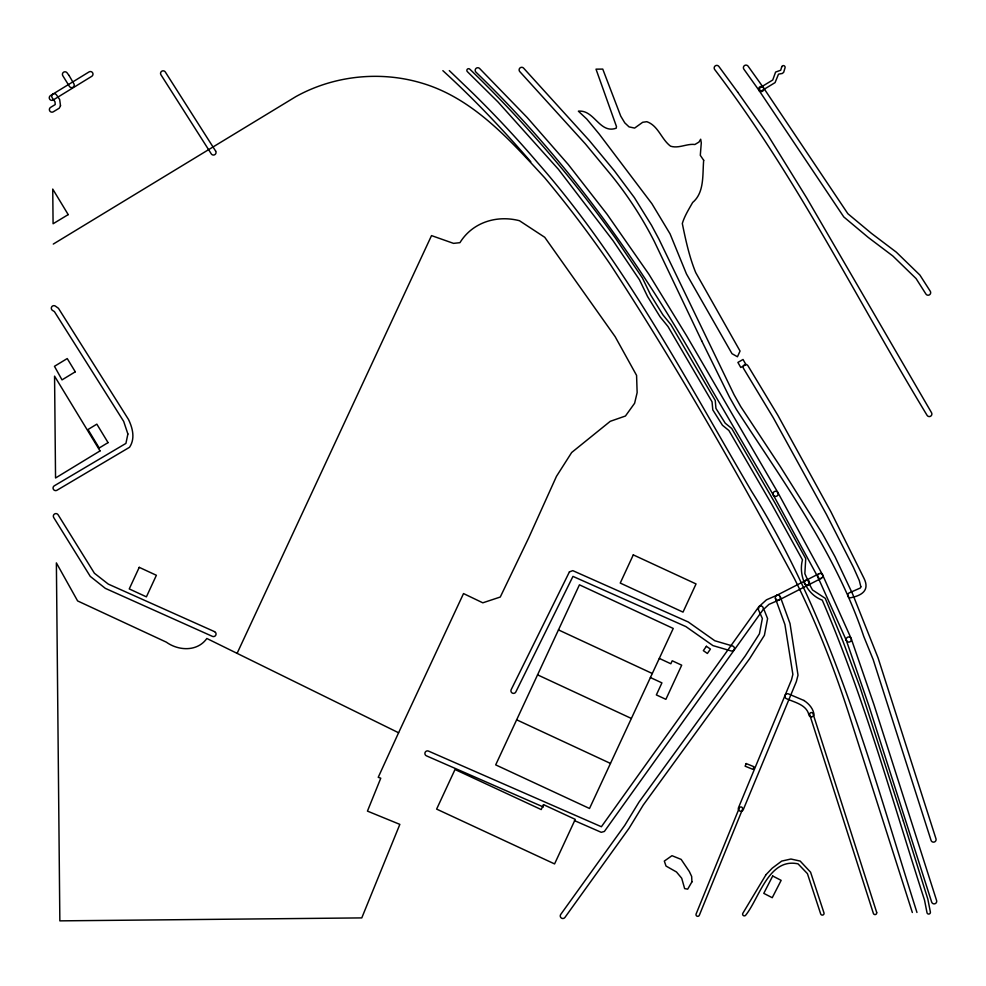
<?xml version="1.0" encoding="UTF-8"?>
<svg xmlns="http://www.w3.org/2000/svg" width="986" height="986" viewBox="0 0 986 986"><rect width="100%" height="100%" fill="white"/><g stroke="black" fill="none" stroke-linecap="round" stroke-linejoin="round"><path stroke-width="1.48" d="M398.59 732.758L378.23 777.313L380.769 778.2L367.445 811.108L399.848 824.382L361.776 917.904L59.85 920.862L56.375 562.895L77.611 600.93L166.338 642.157C178.602 650.97 197.373 651.832 206.85 638.484L398.59 732.758L463.519 593.572L482.807 602.816L500.272 597.035L528.558 538.159L556.474 476.337L571.67 452.5L610.248 421.318L625.444 416.018L634.614 403.262L637.141 392.613L636.574 375.383L615.165 336.707L544.74 237.293L519.462 220.716C496.808 214.825 472.491 222.281 459.932 242.679L453.535 243.369L431.523 235.605L237.219 653.102M650.403 677.555L673.241 628.452L579.435 584.821L495.687 764.877L589.517 808.483L650.403 677.555L661.926 682.867L656.356 694.92L665.883 699.333L681.696 665.18L672.218 660.78L670.837 663.763L659.301 658.414M53.281 244.072L295.96 96.554C334.118 75.417 380.695 70.598 422.415 83.292L422.6 83.342C473.354 98.6 510.033 140.16 544.74 177.825A1143.76 1143.76 0 0 1 610.445 264.618C676.753 366.176 736.887 471.801 794.371 578.56C816.494 622.856 834.513 669.075 849.599 716.206L912.333 912.494M776.635 595.408L819.095 573.655M779.088 599.969L821.363 578.314M776.832 595.31L766.467 599.821L758.949 606.649L758.357 609.607L762.351 618.444L759.417 633.825L745.28 655.863L638.99 802.099L624.767 825.368L560.738 914.416A2.588 2.588 0 0 0 561.33 918.028A2.588 2.588 0 0 0 564.941 917.436L629.031 828.314L643.242 805.057L749.594 658.734L764.409 635.292L767.589 618.604L763.83 609.163L768.932 604.393L778.891 600.055M543.434 807.029L426.445 755.843A2.588 2.588 0 0 1 425.114 752.429A2.588 2.588 0 0 1 428.516 751.098L601.386 826.736L758.616 607.006A2.588 2.588 0 0 1 762.24 606.439A2.588 2.588 0 0 1 762.807 610.063L604.381 831.457L601.238 832.32L574.456 820.598M558.47 629.894L652.288 673.5M537.567 674.843L631.373 718.461M516.652 719.805L610.47 763.423M442.862 70.659C474.106 99.081 503.131 129.856 530.788 161.766M449.296 70.598L473.416 93.781A1078.105 1078.105 0 0 1 537.764 162.838C624.434 261.536 685.467 378.747 751.566 491.311C832.665 620.145 871.377 768.895 916.955 912.457M763.324 87.52L748.091 66.185A2.588 2.588 0 0 0 744.479 65.581A2.588 2.588 0 0 0 743.875 69.193L759.121 90.527M763.398 87.618L847.874 213.728L871.525 233.423L896.336 252.182L919.901 275.069L930.266 291.24A2.588 2.588 0 0 1 929.478 294.814A2.588 2.588 0 0 1 925.903 294.013L916.08 278.57L892.848 256.003L868.259 237.441L843.794 216.945L759.047 90.441M773.394 495.12L709.698 386.155C646.545 271.52 570.5 163.195 475.967 72.163A2.588 2.588 0 0 1 475.93 68.502A2.588 2.588 0 0 1 479.59 68.465L527.19 117.531L568.219 164.452L607.08 214.282L648.788 274.096L686.502 335.61L777.868 492.532L822.521 574.776M773.357 495.071L817.936 577.192L846.407 640.555M701.712 340.86L729.504 397.185L736.382 409.387C783.574 482.154 835.82 553.306 863.736 636.389L873.189 659.622L931.043 840.343A2.588 2.588 0 0 0 934.284 842.032A2.588 2.588 0 0 0 935.973 838.778L878.082 657.921L852.742 594.275L834.982 556.646L822.546 533.882L780.382 466.674L740.757 406.614L734.102 394.794L658.993 239.265L651.512 225.276L634.38 197.619L614.29 170.714L589.295 140.53L523.504 68.022A2.588 2.588 0 0 0 519.844 68.096A2.588 2.588 0 0 0 519.918 71.756L585.339 143.857L610.272 173.967A376.332 376.332 0 0 1 654.396 241.644L701.712 340.86M822.583 574.887L851.14 638.484M780.296 596.801L790.008 623.522L798.007 675.151L796.343 681.609L743.284 809.666A2.588 2.588 0 0 1 739.907 811.071A2.588 2.588 0 0 1 738.502 807.694L791.499 679.81L792.867 674.387L784.93 624.582L775.44 598.564M851.226 638.682L873.879 704.386L936.589 900.501A2.588 2.588 0 0 1 934.913 903.755A2.588 2.588 0 0 1 931.659 902.079L868.962 705.988L846.321 640.37M903.349 821.005L859.965 687.045L843.166 641.824L825.245 598.317L812.513 589.948L810.307 585.881L804.847 573.655L805.735 558.655L775.082 503.143L731.711 428.466L725.228 423.191L715.947 408.401L715.244 400.439L670.887 324.653L662.9 314.83L650.587 294.863L642.391 277.953L615.819 238.624C572.595 178.232 524.121 121.623 470.704 70.018L469.743 69.143A1.725 1.725 0 0 0 467.315 69.242A1.725 1.725 0 0 0 467.413 71.682L497.93 101.891L558.446 169.345L613.033 240.658L639.458 279.777L647.605 296.601L660.028 316.728L667.978 326.514L712.052 401.832L712.792 409.868L722.467 425.274L728.888 430.488L772.063 504.832L802.468 559.875C798.241 575.614 806.684 594.398 822.262 600.141C864.155 697.287 891.973 799.609 924.511 900.07L927 912.666A1.725 1.725 0 0 0 929.022 914.034A1.725 1.725 0 0 0 930.377 912.001L927.826 899.121L903.349 821.018M703.684 160.299C702.377 174.485 704.67 192.406 692.653 202.475C688.857 209.205 684.543 215.996 682.312 223.502C685.664 240.054 689.35 257.038 695.734 272.617L740.055 351.065L737.442 356.759L732.006 353.691L686.478 273.997L670.061 233.855L651.906 203.708L599.192 134.022L586.781 119.059L578.388 111.196C594.287 109.421 599.574 134.108 616.176 128.217L616.484 126.59L596.012 69.156L602.754 69.094L620.749 116.151L624.791 122.868L629.056 126.886L634.614 128.081L642.699 122.276L646.816 121.697C658.365 125.69 661.261 139.236 670.591 146.199C678.824 148.763 686.761 143.475 694.883 144.498L698.951 142.07L700.689 139.223L701.28 142.896L700.307 155.332L703.684 160.299M860.852 586.781L860.334 588.001L849.291 592.857A2.588 2.588 0 0 0 847.972 596.259A2.588 2.588 0 0 0 851.386 597.59C863.058 595.125 869.479 589.542 864.081 578.511L831.013 511.993L777.818 415.242L747.955 365.757A2.588 2.588 0 0 0 744.393 364.882A2.588 2.588 0 0 0 743.518 368.431L773.307 417.781L826.465 514.458L853.371 567.221L859.274 580.458L860.852 586.781M127.884 434L125.925 443.404L54.329 485.79A2.588 2.588 0 0 0 53.417 489.339A2.588 2.588 0 0 0 56.966 490.252L129.548 447.274C135.328 438.585 132.703 428.183 128.5 419.481L58.457 308.31L55.265 306.03A2.588 2.588 0 0 0 51.703 306.868A2.588 2.588 0 0 0 52.541 310.43L54.39 311.576L123.681 421.404L127.884 434M781.725 66.826L780.702 70.24L775.6 72.064L772.753 79.989L760.329 87.557A1.725 1.725 0 0 0 759.75 89.923A1.725 1.725 0 0 0 762.116 90.502L775.07 82.614L778.509 74.16L782.366 73.445L783.71 72.237L785.029 67.812A1.725 1.725 0 0 0 783.87 65.668A1.725 1.725 0 0 0 781.725 66.826M746.192 763.558L745.12 766.184L752.885 769.351L753.97 766.738L746.192 763.558M739.29 808.027L696.128 913.948A1.725 1.725 0 0 0 697.077 916.204A1.725 1.725 0 0 0 699.333 915.255L742.495 809.333A1.725 1.725 0 0 0 741.546 807.078A1.725 1.725 0 0 0 739.29 808.027M139.236 567.344L129.252 588.925L146.409 596.85L156.38 575.282L139.236 567.344M543.496 804.638L541.215 809.568L455.014 769.511L436.625 809.099L554.576 863.921L575.257 819.378L543.496 804.638M633.283 554.884L620.243 583.059L683.015 612.121L696.042 583.934L633.283 554.884M569.427 571.868L511.192 689.633A2.588 2.588 0 0 0 512.363 693.109A2.588 2.588 0 0 0 515.838 691.938L572.965 576.391L685.911 626.603L712.952 645.608L731.119 650.945A2.588 2.588 0 0 0 734.323 649.195A2.588 2.588 0 0 0 732.573 645.978L714.825 640.764L688.253 621.981L572.792 570.647L569.427 571.868M772.691 876.012L763.78 893.365L772.248 897.704L781.146 880.35L772.691 876.012M60.503 105.761L59.271 108.164L53.318 111.788A2.588 2.588 0 0 1 49.756 110.925A2.588 2.588 0 0 1 50.631 107.363L55.216 104.565L55.019 101.878L52.172 97.75A2.588 2.588 0 0 1 52.825 94.151L89.097 71.892A2.588 2.588 0 0 1 92.635 72.816A2.588 2.588 0 0 1 91.698 76.353L53.207 99.993A2.588 2.588 0 0 1 49.645 99.13A2.588 2.588 0 0 1 50.508 95.58L52.924 94.089A2.588 2.588 0 0 1 56.424 94.816L59.678 99.524L60.503 105.761M691.913 881.878L687.686 889.162L684.641 888.596L681.708 878.243L676.495 871.994L666.018 866.041L664.317 861.086L671.971 855.688L681.153 859.398L689.325 871.513L691.667 876.468L691.913 881.878M766.023 874.656L742.852 913.258A1.725 1.725 0 0 0 743.444 915.624A1.725 1.725 0 0 0 745.81 915.033C759.405 898.024 768.76 857.512 798.056 863.859L807.423 873.633L820.685 913.923A1.725 1.725 0 0 0 822.866 915.02A1.725 1.725 0 0 0 823.963 912.839L810.578 872.191L800.164 861.061L790.92 859.028L781.713 861.086L772.26 868.148L766.023 874.656M706.383 646.286L703.338 650.649L707.381 653.471L710.425 649.096L706.383 646.286M75.281 371.808L62.019 379.881L54.464 366.311L67.233 358.559L75.281 371.808M108.053 442.615L99.204 448.001L87.988 429.526L96.838 424.153L108.053 442.615M100.017 450.922L55.549 477.988L54.563 376.147L100.017 450.922M68.207 214.615L53.084 223.76L52.739 189.078L68.207 214.615M745.897 364.524L740.769 367.482L737.898 362.417L743.037 359.496L745.897 364.524M804.009 700.504L788.48 693.91A2.588 2.588 0 0 0 785.09 695.278A2.588 2.588 0 0 0 786.458 698.667C794.691 702.463 806.696 704.633 808.927 715.084A2.588 2.588 0 0 0 812.193 716.748A2.588 2.588 0 0 0 813.857 713.482C812.71 707.96 808.582 703.536 804.009 700.504M214.517 631.632L108.275 584.094L94.422 573.26L58.125 514.815A2.588 2.588 0 0 0 54.563 513.977A2.588 2.588 0 0 0 53.725 517.551L90.256 576.379L105.342 588.371L212.409 636.364A2.588 2.588 0 0 0 215.823 635.058A2.588 2.588 0 0 0 214.517 631.632M69.045 75.478L67.085 72.841A2.588 2.588 0 0 0 63.474 72.286A2.588 2.588 0 0 0 62.919 75.91L69.402 86.349A2.588 2.588 0 0 0 72.939 87.286A2.588 2.588 0 0 0 73.876 83.748L69.045 75.478M737.774 92.253L718.856 66.444A2.588 2.588 0 0 0 715.232 65.889A2.588 2.588 0 0 0 714.677 69.501C796.799 177.394 856.957 299.695 927.05 415.291A2.588 2.588 0 0 0 930.587 416.228A2.588 2.588 0 0 0 931.523 412.69L806.708 197.952L767.391 134.392L737.799 92.29M215.626 151.068L165.328 72.015A2.588 2.588 0 0 0 161.753 71.226A2.588 2.588 0 0 0 160.952 74.8L211.263 153.853A2.588 2.588 0 0 0 214.837 154.642A2.588 2.588 0 0 0 215.626 151.068M876.653 912.333L813.031 713.753A1.725 1.725 0 0 0 810.862 712.644A1.725 1.725 0 0 0 809.752 714.813L873.374 913.393A1.725 1.725 0 0 0 875.543 914.503A1.725 1.725 0 0 0 876.653 912.333M759.577 91.02A2.588 2.588 0 0 0 763.78 89.455A2.588 2.588 0 0 0 760.317 86.608A2.588 2.588 0 0 0 759.577 91.02M773.8 495.662A2.588 2.588 0 0 0 778.127 494.491A2.588 2.588 0 0 0 774.959 491.324A2.588 2.588 0 0 0 773.8 495.662M818.331 577.747A2.588 2.588 0 0 0 822.706 576.748A2.588 2.588 0 0 0 819.662 573.458A2.588 2.588 0 0 0 818.331 577.747M846.752 641.134A2.588 2.588 0 0 0 851.189 640.469A2.588 2.588 0 0 0 848.379 636.956A2.588 2.588 0 0 0 846.752 641.134M775.834 599.291A2.588 2.588 0 0 0 780.271 598.638A2.588 2.588 0 0 0 777.473 595.125A2.588 2.588 0 0 0 775.834 599.291M804.946 584.193A2.588 2.588 0 0 0 809.346 583.318A2.588 2.588 0 0 0 806.388 579.953A2.588 2.588 0 0 0 804.946 584.193"/></g></svg>
